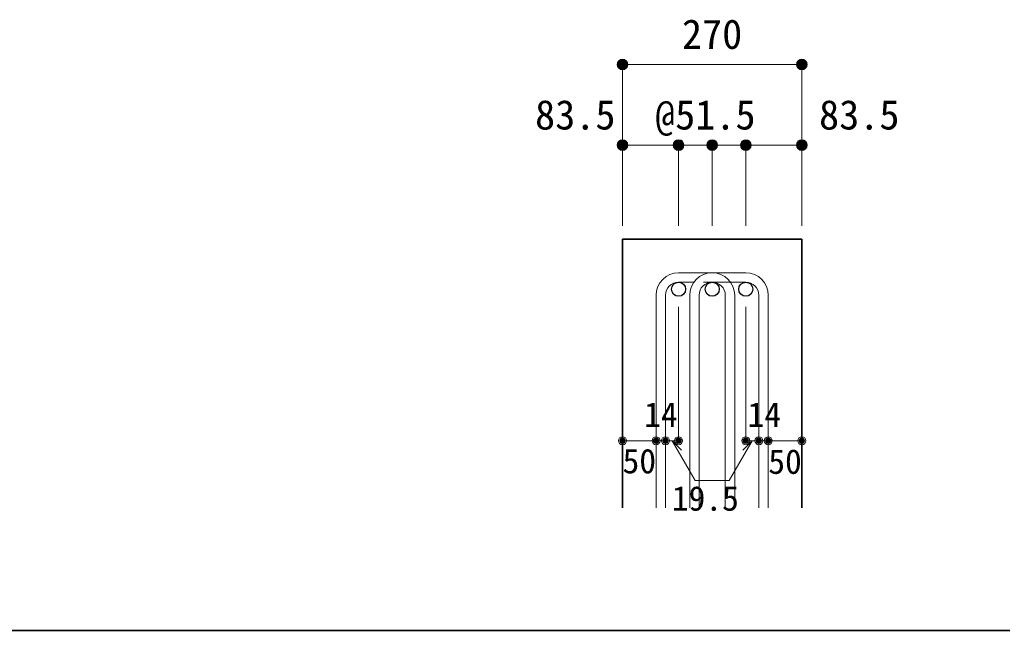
# Model space of a CAD drawing. Units: millimetres at full size, sheet at 1:20; details may follow other scales. Extents: x -3982 to 3969, y -2797 to 2801.
# Drawn here: x -628 to 835, y 2 to 911 of the extents above; entities that cross this region are included whole.
import ezdxf
from ezdxf.enums import TextEntityAlignment as Align

# ---------------------------------------------------------------- set-up
doc = ezdxf.new("R2010")
doc.units = ezdxf.units.MM
doc.header["$LTSCALE"] = 20
doc.header["$PDMODE"] = 32
doc.header["$PDSIZE"] = 12
doc.linetypes.add('DASHED2', pattern=[3, 2, -1])
for name, color, linetype, lineweight in [('6-1_躯体線', 2, 'Continuous', 35), ('6-5_梁主筋', 7, 'Continuous', 18), ('6-6_S.T.P.', 7, 'Continuous', 18), ('6-D_寸法', 4, 'Continuous', 9), ('F-0_枠', 6, 'Continuous', 40)]:
    doc.layers.add(name, color=color, linetype=linetype, lineweight=lineweight)
doc.styles.add('ＭＳ ゴシック', font='')
doc.styles.get('ＭＳ ゴシック').set_extended_font_data('MS Gothic')

msp = doc.modelspace()

# ---------------------------------------------------------------- linework, layer by layer
at = {"layer": '6-1_躯体線'}
for p, q in [((269.79, 584.12), (269.79, 184.12)), ((269.79, 584.12), (536.79, 584.12)), ((536.79, 584.12), (536.79, 184.12))]:
    msp.add_line(p, q, dxfattribs=at)
at = {"layer": '6-5_梁主筋', "color": 3, "lineweight": 25}
for centre in [(353.29, 509.62), (403.29, 509.62), (453.29, 509.62)]:
    msp.add_circle(centre, 10.5, dxfattribs=at)
at = {"layer": '6-6_S.T.P.'}
for p, q in [((453.29, 534.12), (353.29, 534.12)), ((376.05, 520.12), (353.29, 520.12)), ((453.29, 520.12), (430.53, 520.12)), ((319.79, 500.62), (319.79, 184.12)), ((333.79, 500.62), (333.79, 184.12)), ((369.79, 500.62), (369.79, 184.12)), ((383.79, 500.62), (383.79, 184.12)), ((422.79, 500.62), (422.79, 184.12)), ((436.79, 500.62), (436.79, 184.12)), ((472.79, 500.62), (472.79, 184.12)), ((486.79, 500.62), (486.79, 184.12))]:
    msp.add_line(p, q, dxfattribs=at)
at = {"layer": '6-6_S.T.P.', "linetype": 'DASHED2'}
msp.add_line((430.53, 520.12), (376.05, 520.12), dxfattribs=at)
at = {"layer": '6-6_S.T.P.'}
for centre, radius, start, end in [((353.29, 500.62), 33.5, 90, 180), ((403.29, 500.62), 33.5, 90, 180), ((403.29, 500.62), 33.5, 0, 90), ((453.29, 500.62), 33.5, 0, 90), ((353.29, 500.62), 19.5, 90, 180), ((403.29, 500.62), 19.5, 90, 180), ((403.29, 500.62), 19.5, 0, 90), ((453.29, 500.62), 19.5, 0, 90)]:
    msp.add_arc(centre, radius, start, end, dxfattribs=at)
at = {"layer": '6-D_寸法'}
for p, q in [((269.79, 844.12), (536.79, 844.12)), ((536.79, 844.12), (536.79, 724.12)), ((269.79, 724.12), (269.79, 604.12)), ((353.29, 724.12), (353.29, 604.12)), ((353.29, 724.12), (403.29, 724.12)), ((403.29, 724.12), (403.29, 604.12)), ((403.29, 724.12), (536.79, 724.12)), ((453.29, 724.12), (453.29, 604.12)), ((536.79, 724.12), (536.79, 604.12)), ((353.29, 284.12), (353.29, 483.45)), ((453.29, 284.12), (453.29, 483.45)), ((269.79, 284.12), (319.79, 284.12)), ((319.79, 284.12), (353.29, 284.12)), ((343.54, 284.12), (357.68, 269.98)), ((343.54, 284.12), (377.76, 224.85)), ((463.04, 284.12), (428.82, 224.85)), ((463.04, 284.12), (448.9, 269.98)), ((453.29, 284.12), (536.79, 284.12)), ((472.79, 284.12), (486.79, 284.12)), ((377.76, 224.85), (428.82, 224.85))]:
    msp.add_line(p, q, dxfattribs=at)
msp.add_lwpolyline([(269.79, 844.12), (269.79, 724.12), (353.29, 724.12)], dxfattribs=at)
for centre, radius in [((269.79, 844.12), 8), ((269.79, 844.12), 7.2), ((269.79, 844.12), 6.4), ((269.79, 844.12), 5.6), ((269.79, 844.12), 4.8), ((536.79, 844.12), 8), ((536.79, 844.12), 7.2), ((536.79, 844.12), 6.4), ((536.79, 844.12), 5.6), ((536.79, 844.12), 4.8), ((269.79, 844.12), 4), ((269.79, 844.12), 3.2), ((269.79, 844.12), 2.4), ((269.79, 844.12), 1.6), ((269.79, 844.12), 0.8), ((536.79, 844.12), 4), ((536.79, 844.12), 3.2), ((536.79, 844.12), 2.4), ((536.79, 844.12), 1.6), ((536.79, 844.12), 0.8), ((269.79, 724.12), 8), ((353.29, 724.12), 8), ((403.29, 724.12), 8), ((453.29, 724.12), 8), ((536.79, 724.12), 8), ((269.79, 724.12), 7.2), ((269.79, 724.12), 6.4), ((269.79, 724.12), 5.6), ((269.79, 724.12), 4.8), ((269.79, 724.12), 4), ((269.79, 724.12), 3.2), ((269.79, 724.12), 2.4), ((269.79, 724.12), 1.6), ((269.79, 724.12), 0.8), ((353.29, 724.12), 7.2), ((353.29, 724.12), 6.4), ((353.29, 724.12), 5.6), ((353.29, 724.12), 4.8), ((353.29, 724.12), 4), ((353.29, 724.12), 3.2), ((353.29, 724.12), 2.4), ((353.29, 724.12), 1.6), ((353.29, 724.12), 0.8), ((403.29, 724.12), 7.2), ((403.29, 724.12), 6.4), ((403.29, 724.12), 5.6), ((403.29, 724.12), 4.8), ((403.29, 724.12), 4), ((403.29, 724.12), 3.2), ((403.29, 724.12), 2.4), ((403.29, 724.12), 1.6), ((403.29, 724.12), 0.8), ((453.29, 724.12), 7.2), ((453.29, 724.12), 6.4), ((453.29, 724.12), 5.6), ((453.29, 724.12), 4.8), ((453.29, 724.12), 4), ((453.29, 724.12), 3.2), ((453.29, 724.12), 2.4), ((453.29, 724.12), 1.6), ((453.29, 724.12), 0.8), ((536.79, 724.12), 7.2), ((536.79, 724.12), 6.4), ((536.79, 724.12), 5.6), ((536.79, 724.12), 4.8), ((536.79, 724.12), 4), ((536.79, 724.12), 3.2), ((536.79, 724.12), 2.4), ((536.79, 724.12), 1.6), ((536.79, 724.12), 0.8), ((269.79, 284.12), 4), ((269.79, 284.12), 3.6), ((269.79, 284.12), 3.2), ((269.79, 284.12), 2.8), ((269.79, 284.12), 2.4), ((269.79, 284.12), 2), ((269.79, 284.12), 1.6), ((269.79, 284.12), 1.2), ((269.79, 284.12), 0.8), ((269.79, 284.12), 0.4), ((319.79, 284.12), 4), ((319.79, 284.12), 3.6), ((319.79, 284.12), 3.2), ((319.79, 284.12), 2.8), ((319.79, 284.12), 2.4), ((319.79, 284.12), 2), ((319.79, 284.12), 1.6), ((319.79, 284.12), 1.2), ((319.79, 284.12), 0.8), ((319.79, 284.12), 0.4), ((333.79, 284.12), 4), ((333.79, 284.12), 3.6), ((333.79, 284.12), 3.2), ((333.79, 284.12), 2.8), ((333.79, 284.12), 2.4), ((333.79, 284.12), 2), ((333.79, 284.12), 1.6), ((333.79, 284.12), 1.2), ((333.79, 284.12), 0.8), ((333.79, 284.12), 0.4), ((353.29, 284.12), 4), ((353.29, 284.12), 3.6), ((353.29, 284.12), 3.2), ((353.29, 284.12), 2.8), ((353.29, 284.12), 2.4), ((353.29, 284.12), 2), ((353.29, 284.12), 1.6), ((353.29, 284.12), 1.2), ((353.29, 284.12), 0.8), ((353.29, 284.12), 0.4), ((453.29, 284.12), 4), ((453.29, 284.12), 3.6), ((453.29, 284.12), 3.2), ((453.29, 284.12), 2.8), ((453.29, 284.12), 2.4), ((453.29, 284.12), 2), ((453.29, 284.12), 1.6), ((453.29, 284.12), 1.2), ((453.29, 284.12), 0.8), ((453.29, 284.12), 0.4), ((472.79, 284.12), 4), ((472.79, 284.12), 3.6), ((472.79, 284.12), 3.2), ((472.79, 284.12), 2.8), ((472.79, 284.12), 2.4), ((472.79, 284.12), 2), ((472.79, 284.12), 1.6), ((472.79, 284.12), 1.2), ((472.79, 284.12), 0.8), ((472.79, 284.12), 0.4), ((486.79, 284.12), 4), ((486.79, 284.12), 3.6), ((486.79, 284.12), 3.2), ((486.79, 284.12), 2.8), ((486.79, 284.12), 2.4), ((486.79, 284.12), 2), ((486.79, 284.12), 1.6), ((486.79, 284.12), 1.2), ((486.79, 284.12), 0.8), ((486.79, 284.12), 0.4), ((536.79, 284.12), 4), ((536.79, 284.12), 3.6), ((536.79, 284.12), 3.2), ((536.79, 284.12), 2.8), ((536.79, 284.12), 2.4), ((536.79, 284.12), 2), ((536.79, 284.12), 1.6), ((536.79, 284.12), 1.2), ((536.79, 284.12), 0.8), ((536.79, 284.12), 0.4)]:
    msp.add_circle(centre, radius, dxfattribs=at)
at = {"layer": '6-D_寸法', "color": 7}
for p in [(269.79, 844.12), (536.79, 844.12), (269.79, 724.12), (353.29, 724.12), (403.29, 724.12), (453.29, 724.12), (536.79, 724.12), (269.79, 284.12), (319.79, 284.12), (333.79, 284.12), (353.29, 284.12), (453.29, 284.12), (472.79, 284.12), (486.79, 284.12), (536.79, 284.12)]:
    msp.add_point(p, dxfattribs=at)
at = {"layer": 'F-0_枠', "color": 2, "lineweight": 35}
msp.add_line((2482.4, 1.97), (-3981.92, 1.97), dxfattribs=at)

# ---------------------------------------------------------------- texts
at = {"layer": '6-D_寸法', "style": 'ＭＳ ゴシック'}
for s, height, p in [('270', 43.99, (358.29, 854.12)), ('83.5', 43.99, (139.61, 734.12)), ('@51.5', 43.99, (318.29, 734.12)), ('83.5', 43.99, (562.42, 734.12)), ('14', 36.66, (301.96, 293.79)), ('14', 36.66, (455.98, 293.79)), ('50', 36.66, (269.86, 224.61)), ('50', 36.66, (486.83, 223.87)), ('19.5', 36.66, (343.29, 169.04))]:
    msp.add_text(s, height=height, dxfattribs=at).set_placement(p, align=Align.BOTTOM_LEFT)

doc.saveas('drawing.dxf')
